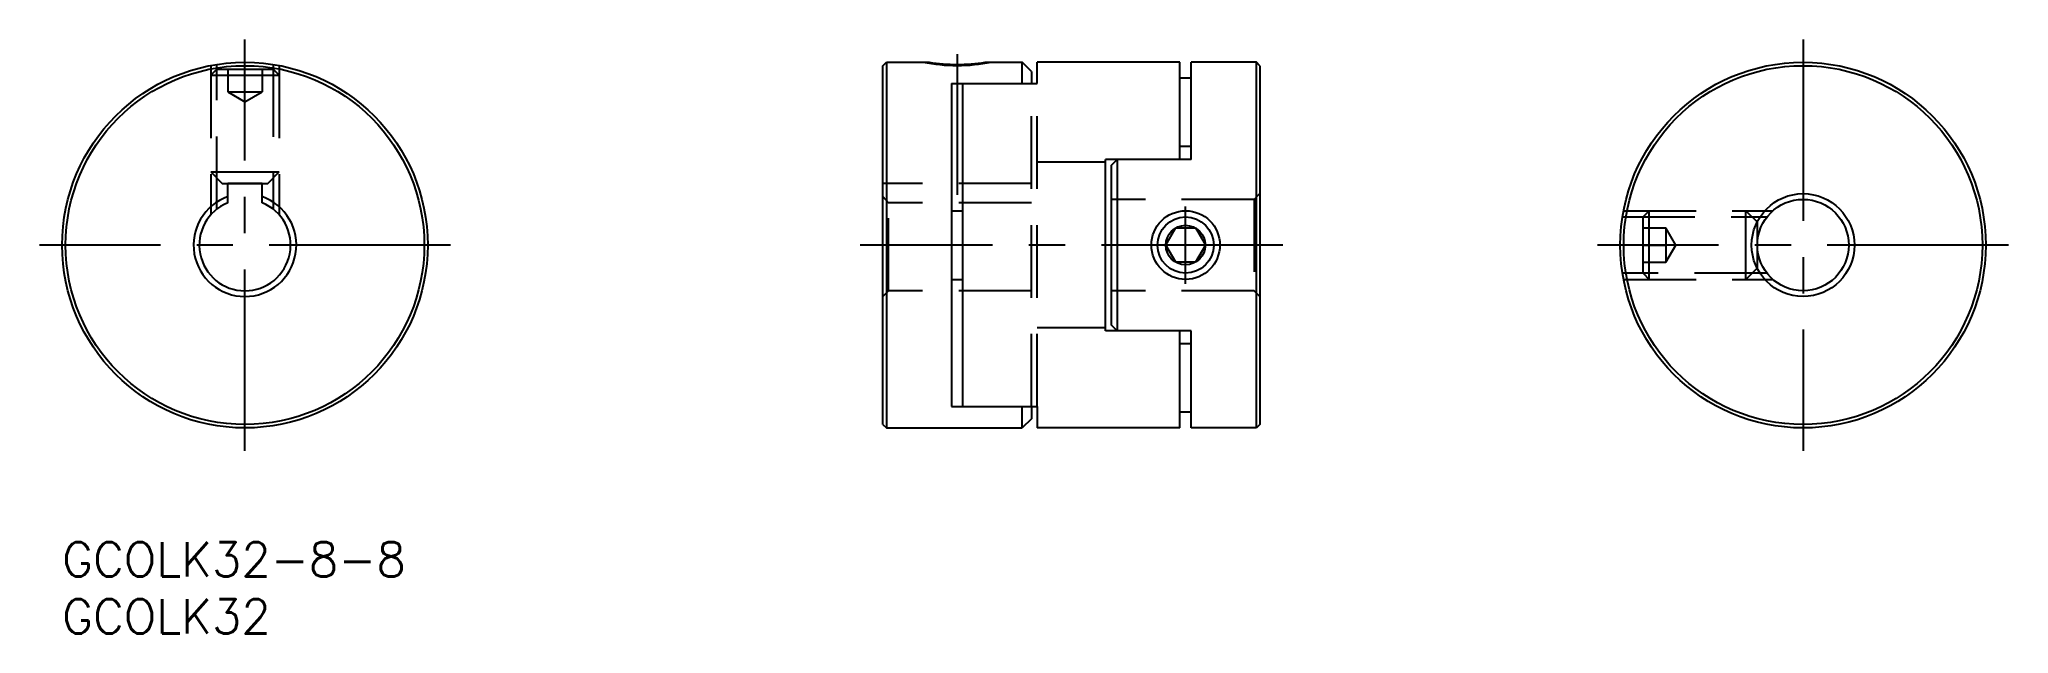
# Model space of a CAD drawing. Extents: x -2 to 170, y -8 to 44.
import ezdxf

# ---------------------------------------------------------------- set-up
doc = ezdxf.new("R2010")
doc.units = 0
doc.header["$LTSCALE"] = 0.5
doc.linetypes.add('CENTER', pattern=[50.8, 31.75, -6.35, 6.35, -6.35])
doc.linetypes.add('DASHED', pattern=[19.05, 12.7, -6.35])
for name, color, linetype in [('MSM_CENTER', 1, 'CENTER'), ('MSM_CONTINUOUS', 7, 'CONTINUOUS'), ('MSM_DASHED', 4, 'DASHED'), ('MSM_NARROW', 5, 'CONTINUOUS'), ('MSM_PART_NUMBER', 7, 'CONTINUOUS')]:
    doc.layers.add(name, color=color, linetype=linetype)
doc.styles.get("Standard").update_dxf_attribs({"font": 'txt.shx', "height": 3, "bigfont": 'bigfont.shx'})

# ---------------------------------------------------------------- blocks, each defined once
blk = doc.blocks.new('*U26')
at = {"layer": 'MSM_PART_NUMBER'}
blk.add_text('GCOLK32-8-8', height=3, dxfattribs=at).set_placement((0, -3))
blk = doc.blocks.new('*U27')
at = {"layer": 'MSM_PART_NUMBER'}
blk.add_text('GCOLK32', height=3, dxfattribs=at).set_placement((0, -8))

msp = doc.modelspace()

# ---------------------------------------------------------------- linework, layer by layer
at = {"layer": 'MSM_CENTER'}
for p, q in [((16, 8), (16, 44)), ((152.42, 44), (152.42, 8)), ((78.36, 42.72), (78.36, 30.4)), ((98.36, 22.61), (98.36, 29.39)), ((34, 26), (-2, 26)), ((106.86, 26), (69.86, 26)), ((170.42, 26), (134.42, 26))]:
    msp.add_line(p, q, dxfattribs=at)
at = {"layer": 'MSM_CONTINUOUS'}
for p, q in [((71.86, 41.7), (72.16, 42)), ((71.86, 10.3), (71.86, 41.7)), ((72.16, 42), (75.9, 42)), ((72.16, 42), (72.16, 10)), ((80.82, 42), (84.06, 42)), ((84.06, 40.13), (84.06, 42)), ((84.86, 41.2), (84.06, 42)), ((85.36, 40.13), (85.36, 42)), ((97.86, 42), (85.36, 42)), ((97.86, 33.5), (97.86, 42)), ((98.86, 33.5), (98.86, 42)), ((104.56, 42), (98.86, 42)), ((104.56, 10), (104.56, 42)), ((104.86, 41.7), (104.56, 42)), ((104.86, 41.7), (104.86, 10.3)), ((77.86, 40.13), (77.86, 11.87)), ((77.86, 40.13), (85.36, 40.13)), ((78.86, 11.87), (78.86, 40.13)), ((84.86, 41.2), (84.86, 40.13)), ((98.86, 40.62), (97.86, 40.62)), ((98.86, 34.62), (97.86, 34.62)), ((98.86, 33.5), (91.36, 33.5)), ((91.36, 18.5), (91.36, 33.5)), ((91.86, 33), (92.36, 33.5)), ((91.86, 19), (91.86, 33)), ((92.36, 33.5), (92.36, 18.5)), ((17.5, 31.4), (14.5, 31.4)), ((14.5, 29.71), (14.5, 31.4)), ((17.5, 29.71), (17.5, 31.4)), ((77.86, 29), (78.86, 29)), ((96.63, 26), (97.49, 27.5)), ((97.49, 24.5), (96.63, 26)), ((97.49, 27.5), (99.22, 27.5)), ((99.22, 27.5), (100.09, 26)), ((100.09, 26), (99.22, 24.5)), ((99.22, 24.5), (97.49, 24.5)), ((77.86, 23), (78.86, 23)), ((92.36, 18.5), (91.86, 19)), ((98.86, 18.5), (91.36, 18.5)), ((97.86, 10), (97.86, 18.5)), ((98.86, 17.37), (97.86, 17.37)), ((98.86, 10), (98.86, 18.5)), ((77.86, 11.87), (85.36, 11.87)), ((84.06, 10), (84.06, 11.87)), ((84.86, 10.8), (84.06, 10)), ((84.86, 11.87), (84.86, 10.8)), ((85.36, 11.87), (85.36, 10)), ((98.86, 11.37), (97.86, 11.37)), ((71.86, 10.3), (72.16, 10)), ((72.16, 10), (84.06, 10)), ((97.86, 10), (85.36, 10)), ((104.56, 10), (98.86, 10)), ((104.86, 10.3), (104.56, 10))]:
    msp.add_line(p, q, dxfattribs=at)
for centre, radius in [((16, 26), 16), ((16, 26), 15.7), ((152.42, 26), 16), ((152.42, 26), 15.7), ((152.42, 26), 4.5), ((152.42, 26), 4), ((98.36, 26), 2.46), ((98.36, 26), 1.73)]:
    msp.add_circle(centre, radius, dxfattribs=at)
for centre, radius, start, end in [((78.36, 57.81), 16, 261.1611, 278.8389), ((16, 26), 4.5, 109.4712, 70.5288), ((16, 26), 4, 112.0243, 67.9757)]:
    msp.add_arc(centre, radius, start, end, dxfattribs=at)
at = {"layer": 'MSM_DASHED'}
for p, q in [((13, 41.72), (13, 28.65)), ((13.54, 41.4), (13, 40.86)), ((13.54, 29.16), (13.54, 41.81)), ((13.54, 41.4), (18.46, 41.4)), ((14.5, 41.4), (14.5, 39.4)), ((16, 39.4), (16, 41.4)), ((17.5, 41.4), (17.5, 39.4)), ((18.46, 41.81), (18.46, 29.16)), ((19, 40.86), (18.46, 41.4)), ((19, 41.72), (19, 28.65)), ((13, 40.86), (19, 40.86)), ((84.86, 11.87), (84.86, 40.13)), ((85.36, 11.87), (85.36, 40.13)), ((14.5, 39.4), (16, 38.53)), ((14.5, 39.4), (17.5, 39.4)), ((16, 38.53), (17.5, 39.4)), ((91.36, 33.25), (85.36, 33.25)), ((13, 32.4), (14, 31.4)), ((13, 32.4), (19, 32.4)), ((14, 31.4), (18, 31.4)), ((18, 31.4), (19, 32.4)), ((84.86, 31.4), (71.86, 31.4)), ((71.86, 30.24), (72.36, 29.71)), ((84.86, 29.71), (72.36, 29.71)), ((72.36, 22), (72.36, 29.71)), ((104.36, 30), (91.86, 30)), ((104.36, 30), (104.86, 30.5)), ((104.36, 30), (104.36, 22)), ((136.61, 28.46), (149.26, 28.46)), ((136.7, 29), (149.77, 29)), ((138.96, 29), (138.42, 28.46)), ((138.42, 23.54), (138.42, 28.46)), ((138.96, 23), (138.96, 29)), ((148.42, 28), (147.42, 29)), ((147.42, 23), (147.42, 29)), ((148.42, 24), (148.42, 28)), ((138.42, 27.5), (140.42, 27.5)), ((138.42, 26), (140.42, 26)), ((141.29, 26), (140.42, 27.5)), ((140.42, 27.5), (140.42, 24.5)), ((140.42, 24.5), (141.29, 26)), ((138.42, 24.5), (140.42, 24.5)), ((149.26, 23.54), (136.61, 23.54)), ((136.7, 23), (149.77, 23)), ((138.42, 23.54), (138.96, 23)), ((147.42, 23), (148.42, 24)), ((71.86, 21.5), (72.36, 22)), ((84.86, 22), (72.36, 22)), ((104.36, 22), (91.86, 22)), ((104.86, 21.5), (104.36, 22)), ((91.36, 18.75), (85.36, 18.75))]:
    msp.add_line(p, q, dxfattribs=at)
at = {"layer": 'MSM_NARROW'}
msp.add_circle((98.36, 26), 3, dxfattribs=at)
msp.add_arc((78.36, 57.72), 16, 259.1931, 280.8069, dxfattribs=at)

# ---------------------------------------------------------------- block references
at = {"layer": 'MSM_CONTINUOUS'}
for name in ['*U26', '*U27']:
    msp.add_blockref(name, (0, 0), dxfattribs=at)

doc.saveas('drawing.dxf')
